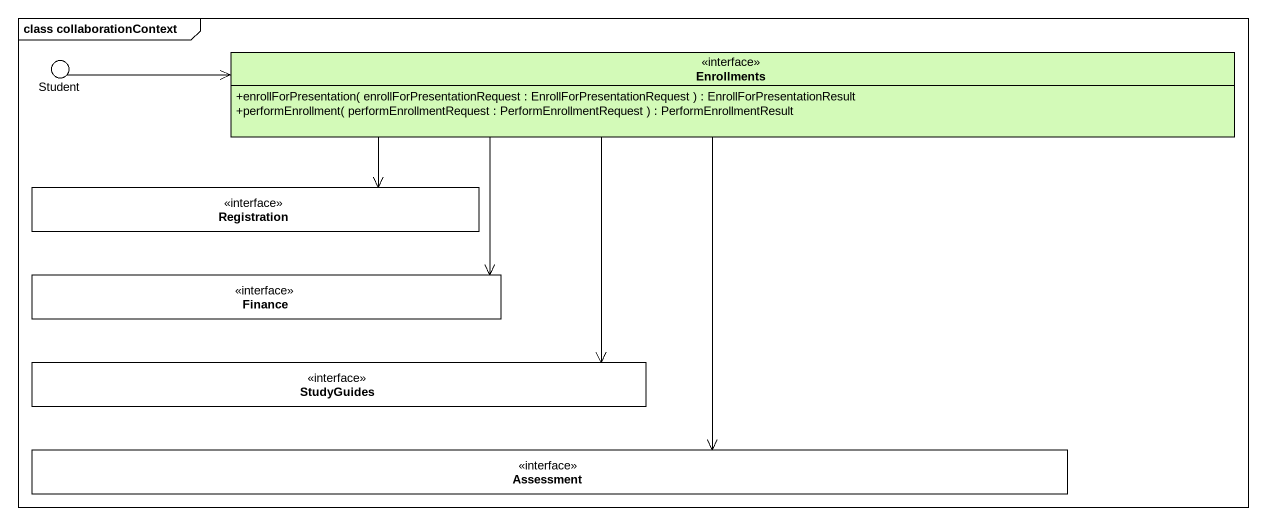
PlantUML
@startuml
mainframe class collaborationContext
allowmixing
hide circle
hide empty members
skinparam classAttributeIconSize 0
() Student #FFCCCC
interface Enrollments #D3FAB8 {
  +enrollForPresentation( enrollForPresentationRequest : EnrollForPresentationRequest ) : EnrollForPresentationResult
  +performEnrollment( performEnrollmentRequest : PerformEnrollmentRequest ) : PerformEnrollmentResult
}
interface Registration
interface Finance
interface StudyGuides
interface Assessment
Student -right-> Enrollments
Enrollments -left-> Registration
Enrollments -left-> Finance
Enrollments --> StudyGuides
Enrollments --> Assessment
@enduml
